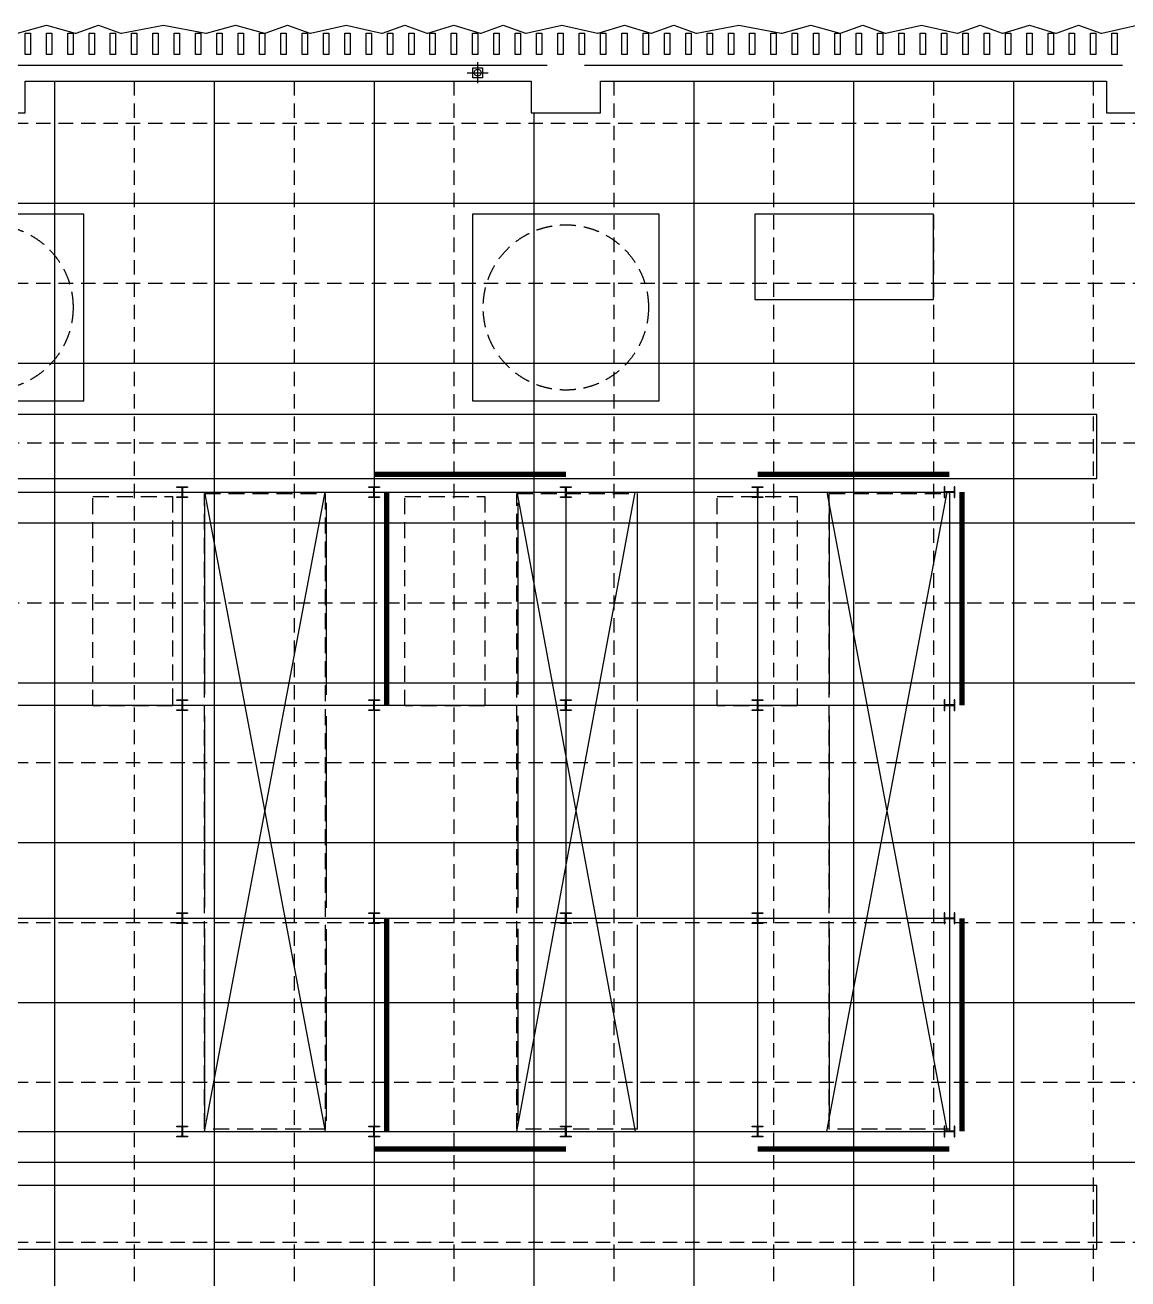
# Model space of a CAD drawing. Header units: millimetres. Extents: x -95754 to 177808, y 34455 to 149960.
# Drawn here: x 146204 to 166904, y 125920 to 149455 of the extents above; entities that cross this region are included whole.
import ezdxf

# ---------------------------------------------------------------- set-up
doc = ezdxf.new("R2010")
doc.units = ezdxf.units.MM
doc.header["$LTSCALE"] = 300
for name, pattern in [('H1', [1.5, 1, -0.5]), ('HID', [2.8, 1.8, -1]), ('HIDDEN', [0.375, 0.25, -0.125])]:
    doc.linetypes.add(name, pattern=pattern)
for name, color, linetype in [('A-ELE', 7, 'Continuous'), ('A-ELE-8', 8, 'Continuous'), ('A-LOUVER', 6, 'Continuous'), ('A-SYM', 7, 'Continuous'), ('A-TERNCH', 8, 'Continuous'), ('A-지붕바닥', 251, 'Continuous'), ('H형강', 2, 'Continuous'), ('S-STEEL', 7, 'Continuous'), ('S-WALL', 2, 'Continuous'), ('우수계획', 7, 'Continuous'), ('장비패드', 7, 'Continuous')]:
    doc.layers.add(name, color=color, linetype=linetype)

# ---------------------------------------------------------------- blocks, each defined once
blk = doc.blocks.new('A$Cacae0627')
at = {"layer": '우수계획', "color": 1}
for p, q in [((-528, 0), (528, 0)), ((0, 528), (0, -528))]:
    blk.add_line(p, q, dxfattribs=at)
at = {"layer": '우수계획', "color": 6, "lineweight": -3}
blk.add_lwpolyline([(-250, 250), (250, 250), (250, -250), (-250, -250)], close=True, dxfattribs=at)
blk.add_circle((0, 0), 167, dxfattribs=at)
blk = doc.blocks.new('A$C2f499a12')
at = {"layer": 'A-SYM', "xscale": 0.3749999999999939, "yscale": 0.3749999999999939, "zscale": 0.3749999999999939}
blk.add_blockref('A$Cacae0627', (308, 198), dxfattribs=at)
blk = doc.blocks.new('냉동기 하부 철골 구조물')
at = {"layer": 'H형강', "elevation": 0}
for points in [[(56700, -8016), (56500, -8016), (56500, -8004), (56583, -8004, 0.414214), (56596, -7991), (56596, -7841, 0.414214), (56583, -7828), (56500, -7828), (56500, -7816), (56700, -7816), (56700, -7828), (56617, -7828, 0.414214), (56604, -7841), (56604, -7991, 0.414214), (56617, -8004), (56700, -8004), (56700, -8016)], [(60300, -8016), (60100, -8016), (60100, -8004), (60183, -8004, 0.414214), (60196, -7991), (60196, -7841, 0.414214), (60183, -7828), (60100, -7828), (60100, -7816), (60300, -7816), (60300, -7828), (60217, -7828, 0.414214), (60204, -7841), (60204, -7991, 0.414214), (60217, -8004), (60300, -8004), (60300, -8016)], [(63900, -8016), (63700, -8016), (63700, -8004), (63783, -8004, 0.414214), (63796, -7991), (63796, -7841, 0.414214), (63783, -7828), (63700, -7828), (63700, -7816), (63900, -7816), (63900, -7828), (63817, -7828, 0.414214), (63804, -7841), (63804, -7991, 0.414214), (63817, -8004), (63900, -8004), (63900, -8016)], [(67500, -8016), (67300, -8016), (67300, -8004), (67383, -8004, 0.414214), (67396, -7991), (67396, -7841, 0.414214), (67383, -7828), (67300, -7828), (67300, -7816), (67500, -7816), (67500, -7828), (67417, -7828, 0.414214), (67404, -7841), (67404, -7991, 0.414214), (67417, -8004), (67500, -8004), (67500, -8016)], [(71100, -8016), (71100, -7816), (71088, -7816), (71088, -7899, -0.414214), (71075, -7912), (70925, -7912, -0.414214), (70912, -7899), (70912, -7816), (70900, -7816), (70900, -8016), (70912, -8016), (70912, -7933, -0.414214), (70925, -7920), (71075, -7920, -0.414214), (71088, -7933), (71088, -8016), (71100, -8016)], [(56700, -12016), (56500, -12016), (56500, -12004), (56583, -12004, 0.414214), (56596, -11991), (56596, -11841, 0.414214), (56583, -11828), (56500, -11828), (56500, -11816), (56700, -11816), (56700, -11828), (56617, -11828, 0.414214), (56604, -11841), (56604, -11991, 0.414214), (56617, -12004), (56700, -12004), (56700, -12016)], [(60300, -12016), (60100, -12016), (60100, -12004), (60183, -12004, 0.414214), (60196, -11991), (60196, -11841, 0.414214), (60183, -11828), (60100, -11828), (60100, -11816), (60300, -11816), (60300, -11828), (60217, -11828, 0.414214), (60204, -11841), (60204, -11991, 0.414214), (60217, -12004), (60300, -12004), (60300, -12016)], [(63900, -12016), (63700, -12016), (63700, -12004), (63783, -12004, 0.414214), (63796, -11991), (63796, -11841, 0.414214), (63783, -11828), (63700, -11828), (63700, -11816), (63900, -11816), (63900, -11828), (63817, -11828, 0.414214), (63804, -11841), (63804, -11991, 0.414214), (63817, -12004), (63900, -12004), (63900, -12016)], [(67500, -12016), (67300, -12016), (67300, -12004), (67383, -12004, 0.414214), (67396, -11991), (67396, -11841, 0.414214), (67383, -11828), (67300, -11828), (67300, -11816), (67500, -11816), (67500, -11828), (67417, -11828, 0.414214), (67404, -11841), (67404, -11991, 0.414214), (67417, -12004), (67500, -12004), (67500, -12016)], [(71100, -12016), (71100, -11816), (71088, -11816), (71088, -11899, -0.414214), (71075, -11912), (70925, -11912, -0.414214), (70912, -11899), (70912, -11816), (70900, -11816), (70900, -12016), (70912, -12016), (70912, -11933, -0.414214), (70925, -11920), (71075, -11920, -0.414214), (71088, -11933), (71088, -12016), (71100, -12016)], [(56700, -16016), (56500, -16016), (56500, -16004), (56583, -16004, 0.414214), (56596, -15991), (56596, -15841, 0.414214), (56583, -15828), (56500, -15828), (56500, -15816), (56700, -15816), (56700, -15828), (56617, -15828, 0.414214), (56604, -15841), (56604, -15991, 0.414214), (56617, -16004), (56700, -16004), (56700, -16016)], [(60300, -16016), (60100, -16016), (60100, -16004), (60183, -16004, 0.414214), (60196, -15991), (60196, -15841, 0.414214), (60183, -15828), (60100, -15828), (60100, -15816), (60300, -15816), (60300, -15828), (60217, -15828, 0.414214), (60204, -15841), (60204, -15991, 0.414214), (60217, -16004), (60300, -16004), (60300, -16016)], [(63900, -16016), (63700, -16016), (63700, -16004), (63783, -16004, 0.414214), (63796, -15991), (63796, -15841, 0.414214), (63783, -15828), (63700, -15828), (63700, -15816), (63900, -15816), (63900, -15828), (63817, -15828, 0.414214), (63804, -15841), (63804, -15991, 0.414214), (63817, -16004), (63900, -16004), (63900, -16016)], [(67500, -16016), (67300, -16016), (67300, -16004), (67383, -16004, 0.414214), (67396, -15991), (67396, -15841, 0.414214), (67383, -15828), (67300, -15828), (67300, -15816), (67500, -15816), (67500, -15828), (67417, -15828, 0.414214), (67404, -15841), (67404, -15991, 0.414214), (67417, -16004), (67500, -16004), (67500, -16016)], [(71100, -16016), (71100, -15816), (71088, -15816), (71088, -15899, -0.414214), (71075, -15912), (70925, -15912, -0.414214), (70912, -15899), (70912, -15816), (70900, -15816), (70900, -16016), (70912, -16016), (70912, -15933, -0.414214), (70925, -15920), (71075, -15920, -0.414214), (71088, -15933), (71088, -16016), (71100, -16016)], [(56500, -19816), (56700, -19816), (56700, -19828), (56617, -19828, 0.414214), (56604, -19841), (56604, -19991, 0.414214), (56617, -20004), (56700, -20004), (56700, -20016), (56500, -20016), (56500, -20004), (56583, -20004, 0.414214), (56596, -19991), (56596, -19841, 0.414214), (56583, -19828), (56500, -19828), (56500, -19816)], [(60100, -19816), (60300, -19816), (60300, -19828), (60217, -19828, 0.414214), (60204, -19841), (60204, -19991, 0.414214), (60217, -20004), (60300, -20004), (60300, -20016), (60100, -20016), (60100, -20004), (60183, -20004, 0.414214), (60196, -19991), (60196, -19841, 0.414214), (60183, -19828), (60100, -19828), (60100, -19816)], [(63700, -19816), (63900, -19816), (63900, -19828), (63817, -19828, 0.414214), (63804, -19841), (63804, -19991, 0.414214), (63817, -20004), (63900, -20004), (63900, -20016), (63700, -20016), (63700, -20004), (63783, -20004, 0.414214), (63796, -19991), (63796, -19841, 0.414214), (63783, -19828), (63700, -19828), (63700, -19816)], [(67300, -19816), (67500, -19816), (67500, -19828), (67417, -19828, 0.414214), (67404, -19841), (67404, -19991, 0.414214), (67417, -20004), (67500, -20004), (67500, -20016), (67300, -20016), (67300, -20004), (67383, -20004, 0.414214), (67396, -19991), (67396, -19841, 0.414214), (67383, -19828), (67300, -19828), (67300, -19816)], [(70900, -19816), (70900, -20016), (70912, -20016), (70912, -19933, -0.414214), (70925, -19920), (71075, -19920, -0.414214), (71088, -19933), (71088, -20016), (71100, -20016), (71100, -19816), (71088, -19816), (71088, -19899, -0.414214), (71075, -19912), (70925, -19912, -0.414214), (70912, -19899), (70912, -19816), (70900, -19816)]]:
    blk.add_lwpolyline(points, format="xyb", dxfattribs=at)
at = {"layer": 'S-STEEL'}
for p, q in [((13400, -7916), (71000, -7916, 0)), ((56600, -7916, 0), (56600, -19916, 0)), ((60200, -7916, 0), (60200, -19916, 0)), ((63800, -7916), (63800, -19916, 0)), ((67400, -7916), (67400, -19916, 0)), ((71000, -7916, 0), (71000, -19916, 0)), ((13400, -11916), (71000, -11916, 0)), ((13400, -15916), (71000, -15916)), ((13400, -19916), (71000, -19916))]:
    blk.add_line(p, q, dxfattribs=at)
at = {"layer": 'S-STEEL', "color": 3}
for p, q in [((57020, -8116), (57020, -11716)), ((59299, -8119), (59299, -11719)), ((62901, -8116), (62901, -11716)), ((65140, -8116), (65140, -11716)), ((68740, -8116), (68740, -11716)), ((71000, -8116), (71000, -11716)), ((57020, -12116), (57020, -15716)), ((59299, -12119), (59299, -15719)), ((62901, -12116), (62901, -15716)), ((65140, -12116), (65140, -15716)), ((68740, -12116), (68740, -15716)), ((71000, -12116), (71000, -15716)), ((57020, -16116), (57020, -19716)), ((59299, -16119), (59299, -19719)), ((62901, -16116), (62901, -19716)), ((65140, -16116), (65140, -19716)), ((68740, -16116), (68740, -19716)), ((71000, -16116), (71000, -19716))]:
    blk.add_line(p, q, dxfattribs=at)
at = {"layer": 'S-STEEL', "color": 6, "linetype": 'HIDDEN', "ltscale": 3, "const_width": 100, "elevation": 0}
for points in [[(63800, -7585), (60200, -7585)], [(71000, -7585), (67400, -7585)], [(60438, -7916), (60438, -11916)], [(71238, -7916), (71238, -11916)], [(60438, -19916), (60438, -15916)], [(71238, -19916), (71238, -15916)], [(63800, -20246), (60200, -20246)], [(71000, -20246), (67400, -20246)]]:
    blk.add_lwpolyline(points, dxfattribs=at)
at = {"layer": 'S-WALL', "color": 252}
for p, q in [((57020, -7916, 0), (59280, -19916)), ((57020, -19916, 0), (59280, -7916, 0)), ((62881, -7908), (65100, -19916)), ((62881, -19916), (65100, -7916)), ((68700, -7916), (70960, -19916)), ((68700, -19916), (70960, -7916))]:
    blk.add_line(p, q, dxfattribs=at)
blk = doc.blocks.new('A$C202914f3')
at = {"elevation": 0}
for points in [[(10721, -7659), (73767, -7659), (73767, -6459), (10721, -6459)], [(73767, -20929), (10721, -20929), (10721, -22129), (73767, -22129)]]:
    blk.add_lwpolyline(points, close=True, dxfattribs=at)
at = {"layer": 'A-ELE', "linetype": 'H1', "elevation": 0}
for points in [[(56420, -8000), (56420, -11930), (54920, -11930), (54920, -8000)], [(57020, -19871), (57020, -7941), (59280, -7941), (59280, -19871)], [(62280, -8000), (62280, -11930), (60780, -11930), (60780, -8000)], [(62880, -19871), (62880, -7941), (65140, -7941), (65140, -19871)], [(68140, -8000), (68140, -11930), (66640, -11930), (66640, -8000)], [(68740, -19871), (68740, -7941), (71000, -7941), (71000, -19871)]]:
    blk.add_lwpolyline(points, close=True, dxfattribs=at)
at = {"layer": 'A-ELE', "linetype": 'H1'}
for centre in [(53000, -4450), (63800, -4450)]:
    blk.add_circle(centre, 1551, dxfattribs=at)
blk.add_blockref('냉동기 하부 철골 구조물', (0, 0))

msp = doc.modelspace()

# ---------------------------------------------------------------- linework, layer by layer
at = {"layer": 'A-ELE-8'}
for p, q in [((145903.6, 148705), (156003.6, 148705)), ((156703.6, 148705), (166803.6, 148705))]:
    msp.add_line(p, q, dxfattribs=at)
at = {"layer": 'A-ELE-8', "elevation": 0}
msp.add_lwpolyline([(146061.1, 149305), (146603.6, 149455), (147146.1, 149305), (147146.1, 149305), (147161.1, 149305), (147161.1, 149305), (147578.6, 149455), (147996.1, 149305), (147996.1, 149305), (148011.1, 149305), (148011.1, 149305), (148803.6, 149455), (149596.1, 149305), (149596.1, 149305), (149611.1, 149305), (149611.1, 149305), (150153.6, 149455), (150696.1, 149305), (150696.1, 149305), (150711.1, 149305), (150711.1, 149305), (151128.6, 149455), (151546.1, 149305), (151546.1, 149305), (151561.1, 149305), (151561.1, 149305), (152228.6, 149455), (152896.1, 149305), (152896.1, 149305), (152911.1, 149305), (152911.1, 149305), (153328.6, 149455), (153746.1, 149305), (153746.1, 149305), (153761.1, 149305), (153761.1, 149305), (154253.6, 149455), (154746.1, 149305), (154746.1, 149305), (154761.1, 149305), (154761.1, 149305), (155178.6, 149455), (155596.1, 149305), (155596.1, 149305), (155611.1, 149305), (155611.1, 149305), (156278.6, 149455), (156946.1, 149305), (156946.1, 149305), (156961.1, 149305), (156961.1, 149305), (157453.6, 149455), (157946.1, 149305), (157946.1, 149305), (157961.1, 149305), (157961.1, 149305), (158378.6, 149455), (158796.1, 149305), (158796.1, 149305), (158811.1, 149305), (158811.1, 149305), (159603.6, 149455), (160396.1, 149305), (160396.1, 149305), (160411.1, 149305), (160411.1, 149305), (160953.6, 149455), (161496.1, 149305), (161496.1, 149305), (161511.1, 149305), (161511.1, 149305), (161928.6, 149455), (162346.1, 149305), (162346.1, 149305), (162361.1, 149305), (162361.1, 149305), (163028.6, 149455), (163696.1, 149305), (163696.1, 149305), (163711.1, 149305), (163711.1, 149305), (164128.6, 149455), (164546.1, 149305), (164546.1, 149305), (164561.1, 149305), (164561.1, 149305), (165053.6, 149455), (165546.1, 149305), (165546.1, 149305), (165561.1, 149305), (165561.1, 149305), (165978.6, 149455), (166396.1, 149305), (166396.1, 149305), (166411.1, 149305), (166411.1, 149305), (167078.6, 149455)], dxfattribs=at)
at = {"layer": 'A-LOUVER', "elevation": 0}
for points in [[(146203.6, 149305), (146303.6, 149305), (146303.6, 148905), (146203.6, 148905)], [(146603.6, 149305), (146703.6, 149305), (146703.6, 148905), (146603.6, 148905)], [(147003.6, 149305), (147103.6, 149305), (147103.6, 148905), (147003.6, 148905)], [(147403.6, 149305), (147503.6, 149305), (147503.6, 148905), (147403.6, 148905)], [(147803.6, 149305), (147903.6, 149305), (147903.6, 148905), (147803.6, 148905)], [(148203.6, 149305), (148303.6, 149305), (148303.6, 148905), (148203.6, 148905)], [(148603.6, 149305), (148703.6, 149305), (148703.6, 148905), (148603.6, 148905)], [(149003.6, 149305), (149103.6, 149305), (149103.6, 148905), (149003.6, 148905)], [(149403.6, 149305), (149503.6, 149305), (149503.6, 148905), (149403.6, 148905)], [(149803.6, 149305), (149903.6, 149305), (149903.6, 148905), (149803.6, 148905)], [(150203.6, 149305), (150303.6, 149305), (150303.6, 148905), (150203.6, 148905)], [(150603.6, 149305), (150703.6, 149305), (150703.6, 148905), (150603.6, 148905)], [(151003.6, 149305), (151103.6, 149305), (151103.6, 148905), (151003.6, 148905)], [(151403.6, 149305), (151503.6, 149305), (151503.6, 148905), (151403.6, 148905)], [(151803.6, 149305), (151903.6, 149305), (151903.6, 148905), (151803.6, 148905)], [(152203.6, 149305), (152303.6, 149305), (152303.6, 148905), (152203.6, 148905)], [(152603.6, 149305), (152703.6, 149305), (152703.6, 148905), (152603.6, 148905)], [(153003.6, 149305), (153103.6, 149305), (153103.6, 148905), (153003.6, 148905)], [(153403.6, 149305), (153503.6, 149305), (153503.6, 148905), (153403.6, 148905)], [(153803.6, 149305), (153903.6, 149305), (153903.6, 148905), (153803.6, 148905)], [(154203.6, 149305), (154303.6, 149305), (154303.6, 148905), (154203.6, 148905)], [(154603.6, 149305), (154703.6, 149305), (154703.6, 148905), (154603.6, 148905)], [(155003.6, 149305), (155103.6, 149305), (155103.6, 148905), (155003.6, 148905)], [(155403.6, 149305), (155503.6, 149305), (155503.6, 148905), (155403.6, 148905)], [(155803.6, 149305), (155903.6, 149305), (155903.6, 148905), (155803.6, 148905)], [(156203.6, 149305), (156303.6, 149305), (156303.6, 148905), (156203.6, 148905)], [(156603.6, 149305), (156703.6, 149305), (156703.6, 148905), (156603.6, 148905)], [(157003.6, 149305), (157103.6, 149305), (157103.6, 148905), (157003.6, 148905)], [(157403.6, 149305), (157503.6, 149305), (157503.6, 148905), (157403.6, 148905)], [(157803.6, 149305), (157903.6, 149305), (157903.6, 148905), (157803.6, 148905)], [(158203.6, 149305), (158303.6, 149305), (158303.6, 148905), (158203.6, 148905)], [(158603.6, 149305), (158703.6, 149305), (158703.6, 148905), (158603.6, 148905)], [(159003.6, 149305), (159103.6, 149305), (159103.6, 148905), (159003.6, 148905)], [(159403.6, 149305), (159503.6, 149305), (159503.6, 148905), (159403.6, 148905)], [(159803.6, 149305), (159903.6, 149305), (159903.6, 148905), (159803.6, 148905)], [(160203.6, 149305), (160303.6, 149305), (160303.6, 148905), (160203.6, 148905)], [(160603.6, 149305), (160703.6, 149305), (160703.6, 148905), (160603.6, 148905)], [(161003.6, 149305), (161103.6, 149305), (161103.6, 148905), (161003.6, 148905)], [(161403.6, 149305), (161503.6, 149305), (161503.6, 148905), (161403.6, 148905)], [(161803.6, 149305), (161903.6, 149305), (161903.6, 148905), (161803.6, 148905)], [(162203.6, 149305), (162303.6, 149305), (162303.6, 148905), (162203.6, 148905)], [(162603.6, 149305), (162703.6, 149305), (162703.6, 148905), (162603.6, 148905)], [(163003.6, 149305), (163103.6, 149305), (163103.6, 148905), (163003.6, 148905)], [(163403.6, 149305), (163503.6, 149305), (163503.6, 148905), (163403.6, 148905)], [(163803.6, 149305), (163903.6, 149305), (163903.6, 148905), (163803.6, 148905)], [(164203.6, 149305), (164303.6, 149305), (164303.6, 148905), (164203.6, 148905)], [(164603.6, 149305), (164703.6, 149305), (164703.6, 148905), (164603.6, 148905)], [(165003.6, 149305), (165103.6, 149305), (165103.6, 148905), (165003.6, 148905)], [(165403.6, 149305), (165503.6, 149305), (165503.6, 148905), (165403.6, 148905)], [(165803.6, 149305), (165903.6, 149305), (165903.6, 148905), (165803.6, 148905)], [(166203.6, 149305), (166303.6, 149305), (166303.6, 148905), (166203.6, 148905)], [(166603.6, 149305), (166703.6, 149305), (166703.6, 148905), (166603.6, 148905)]]:
    msp.add_lwpolyline(points, close=True, dxfattribs=at)
at = {"layer": 'A-TERNCH', "elevation": 0}
msp.add_lwpolyline([(144903.6, 147805), (146203.6, 147805), (146203.6, 148405), (155703.6, 148405), (155703.6, 147805), (157003.6, 147805), (157003.6, 148405), (166503.6, 148405), (166503.6, 147805), (167803.6, 147805), (167803.6, 148405), (170203.6, 148405), (170203.6, 143155), (176753.6, 143155), (176753.6, 135755), (170203.6, 135755), (170203.6, 107805)], dxfattribs=at)
at = {"layer": 'A-지붕바닥'}
for p, q in [((146753.6, 148405), (146753.6, 107805)), ((149753.6, 148405), (149753.6, 107805)), ((152753.6, 148405), (152753.6, 107805)), ((158753.6, 148405), (158753.6, 107805)), ((161753.6, 148405), (161753.6, 107805)), ((164753.6, 148405), (164753.6, 107805)), ((155753.6, 147805), (155753.6, 108405)), ((170203.6, 146105), (99303.6, 146105)), ((176753.6, 143105), (99303.6, 143105)), ((176753.6, 140105), (99303.6, 140105)), ((176753.6, 137105), (99303.6, 137105)), ((170203.6, 134105), (99303.6, 134105)), ((170203.6, 131105), (99303.6, 131105)), ((170203.6, 128105), (99303.6, 128105))]:
    msp.add_line(p, q, dxfattribs=at)
at = {"layer": 'A-지붕바닥', "linetype": 'HID', "ltscale": 0.5}
for p, q in [((148253.6, 148405), (148253.6, 107805)), ((151253.6, 148405), (151253.6, 107805)), ((154253.6, 148405), (154253.6, 107805)), ((157253.6, 148405), (157253.6, 107805)), ((160253.6, 148405), (160253.6, 107805)), ((163253.6, 148405), (163253.6, 107805)), ((166253.6, 148405), (166253.6, 107805)), ((170203.6, 147605), (99303.6, 147605)), ((170203.6, 144605), (99303.6, 144605)), ((176753.6, 141605), (99303.6, 141605)), ((176753.6, 138605), (99303.6, 138605)), ((170203.6, 135605), (99303.6, 135605)), ((170203.6, 132605), (99303.6, 132605)), ((170203.6, 129605), (99303.6, 129605)), ((170203.6, 126605), (99303.6, 126605))]:
    msp.add_line(p, q, dxfattribs=at)
at = {"layer": '장비패드', "elevation": 0}
for points in [[(143803.6, 142405), (147303.6, 142405), (147303.6, 145905), (143803.6, 145905)], [(154603.6, 142405), (158103.6, 142405), (158103.6, 145905), (154603.6, 145905)], [(159903.6, 144305), (163253.6, 144305), (163253.6, 145905), (159903.6, 145905)]]:
    msp.add_lwpolyline(points, close=True, dxfattribs=at)

# ---------------------------------------------------------------- block references
msp.add_blockref('A$C202914f3', (92553.6, 148605))
at = {"layer": 'A-지붕바닥'}
msp.add_blockref('A$C2f499a12', (154390.5, 148363.4), dxfattribs=at)

doc.saveas('drawing.dxf')
